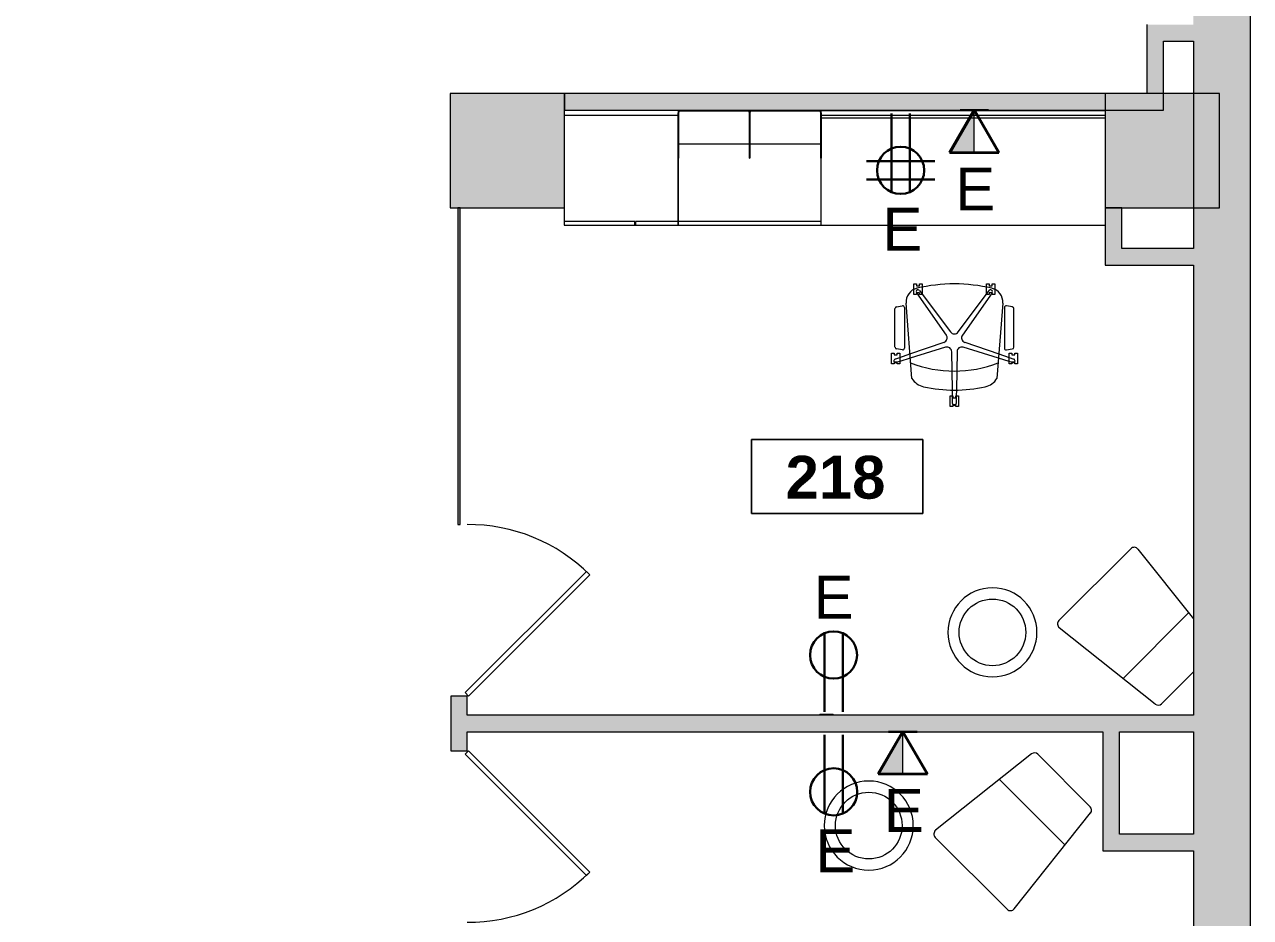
# Model space of a CAD drawing. Header units: inches. Extents: x 1180 to 3050, y -149 to 1363.
# Drawn here: x 2793 to 3050.5, y 442.8 to 630.2 of the extents above; entities that cross this region are included whole.
import ezdxf

# ---------------------------------------------------------------- set-up
doc = ezdxf.new("R2010")
doc.units = ezdxf.units.IN
doc.header["$MEASUREMENT"] = 0
doc.linetypes.add('Dash', pattern=[0.25, 0.125, -0.125])
for name, color, linetype, lineweight in [('A-ANNO-NOTE', 131, 'Continuous', 30), ('A-AREA-IDEN', 2, 'Continuous', 9), ('A-COLS', 52, 'Continuous', 13), ('A-DOOR', 31, 'Continuous', 13), ('A-WALL-PATT', 111, 'Continuous', 13), ('E-ELEC-FIXT', 91, 'Continuous', 13), ('I-FURN', 30, 'Continuous', 9), ('I-FURN-PNLS', 30, 'Dash', 9), ('I-WALL', 2, 'Continuous', 13)]:
    doc.layers.add(name, color=color, linetype=linetype, lineweight=lineweight)
doc.styles.add('Swis721 Lt BT', font='swissl.ttf', dxfattribs={"height": 9})
doc.styles.add('Swis721 Lt BT_B_1', font='', dxfattribs={"height": 9})
doc.styles.get('Swis721 Lt BT_B_1').set_extended_font_data('Swis721 Lt BT', bold=True)

# ---------------------------------------------------------------- blocks, each defined once
blk = doc.blocks.new('Column Set - Column Set-6509051-FIRST FLOOR POWER _ SIGNAL')
at = {"layer": 'A-COLS', "lineweight": 9}
h = blk.add_hatch(color=7, dxfattribs=at)
h.paths.add_polyline_path([(3038.48, -123.25), (3038.48, -107.25), (3019.98, -107.25), (3019.98, -123.25)], flags=0)
h.paths.add_polyline_path([(2642.36, -123.25), (2651.67, -123.25), (2651.67, -107.25), (2642.36, -107.25)], flags=0)
h.paths.add_polyline_path([(2666.36, -123.25), (2666.36, -107.25), (2655.17, -107.25), (2655.17, -123.25)], flags=0)
h.paths.add_polyline_path([(2411.67, -123.25), (2411.67, -107.25), (2402.36, -107.25), (2402.36, -123.25)], flags=0)
h.paths.add_polyline_path([(2426.36, -123.25), (2426.36, -107.25), (2415.17, -107.25), (2415.17, -123.25)], flags=0)
h.paths.add_polyline_path([(2175.17, -123.25), (2186.36, -123.25), (2186.36, -107.25), (2175.17, -107.25), (2175.17, -115.8)], flags=0)
h.paths.add_polyline_path([(2162.36, -123.25), (2171.67, -123.25), (2171.67, -107.25), (2162.36, -107.25)], flags=0)
h.paths.add_polyline_path([(1922.3, -123.25), (1931.67, -123.25), (1931.67, -107.25), (1922.3, -107.25)], flags=0)
h.paths.add_polyline_path([(1935.17, -123.25), (1946.3, -123.25), (1946.3, -107.25), (1935.17, -107.25), (1935.17, -115.84)], flags=0)
h.paths.add_polyline_path([(1586.3, -123.25), (1586.3, -107.25), (1562.3, -107.25), (1562.3, -123.25), (1566.26, -123.25)], flags=0)
h.paths.add_polyline_path([(1571.47, 54.24), (1582.78, 65.55), (1565.81, 82.52), (1554.5, 71.21), (1567.73, 57.98)], flags=0)
h.paths.add_polyline_path([(3038.48, 111.75), (3038.48, 135.75), (3019.98, 135.75), (3019.98, 111.75), (3020.29, 111.75)], flags=0)
h.paths.add_polyline_path([(2642.36, 111.75), (2666.36, 111.75), (2666.36, 117.5), (2666.31, 117.5), (2666.31, 123.5), (2666.36, 123.5), (2666.36, 135.75), (2642.36, 135.75)], flags=0)
h.paths.add_polyline_path([(2882.36, 111.75), (2906.36, 111.75), (2906.36, 116.09), (2906.29, 116.09), (2906.29, 135.75), (2882.36, 135.75), (2882.36, 117.5)], flags=0)
h.paths.add_polyline_path([(2402.36, 111.75), (2426.36, 111.75), (2426.36, 135.75), (2402.36, 135.75), (2402.36, 123.07)], flags=0)
h.paths.add_polyline_path([(2162.36, 111.75), (2186.36, 111.75), (2186.36, 135.75), (2162.36, 135.75)], flags=0)
h.paths.add_polyline_path([(1922.3, 111.75), (1946.3, 111.75), (1946.3, 135.75), (1922.3, 135.75)], flags=0)
h.paths.add_polyline_path([(1681.4, 111.75), (1705.4, 111.75), (1705.4, 135.75), (1681.4, 135.75)], flags=0)
h.paths.add_polyline_path([(1401.76, 223.95), (1413.08, 235.26), (1396.11, 252.23), (1384.79, 240.92), (1398.32, 227.38)], flags=0)
h.paths.add_polyline_path([(1206.4, 231.75), (1222.4, 231.75), (1222.4, 255.75), (1206.4, 255.75)], flags=0)
h.paths.add_polyline_path([(3038.48, 351.75), (3038.48, 375.75), (3019.98, 375.75), (3019.98, 351.75), (3020.29, 351.75)], flags=0)
h.paths.add_polyline_path([(2886.54, 351.75), (2906.29, 351.75), (2906.29, 360.9), (2906.36, 360.9), (2906.36, 366.59), (2906.29, 366.59), (2906.29, 375.75), (2882.36, 375.75), (2882.36, 351.75)], flags=0)
h.paths.add_polyline_path([(2666.31, 351.75), (2666.36, 351.75), (2666.36, 364), (2666.31, 364), (2666.31, 370), (2666.36, 370), (2666.36, 375.75), (2642.36, 375.75), (2642.36, 351.75)], flags=0)
h.paths.add_polyline_path([(2402.36, 351.75), (2426.36, 351.75), (2426.36, 375.75), (2402.36, 375.75)], flags=0)
h.paths.add_polyline_path([(2178.1, 351.75), (2186.36, 351.75), (2186.36, 373.75), (2162.36, 373.75), (2162.36, 351.75), (2169.13, 351.75)], flags=0)
h.paths.add_polyline_path([(1946.3, 351.75), (1946.3, 373.75), (1922.3, 373.75), (1922.3, 351.75)], flags=0)
h.paths.add_polyline_path([(1465.4, 351.75), (1465.4, 375.75), (1441.4, 375.75), (1441.4, 351.75)], flags=0)
h.paths.add_polyline_path([(2014.17, 433.88), (2016.66, 439.88), (2008.17, 439.88)], flags=0)
h.paths.add_polyline_path([(2016.66, 439.88), (2020.17, 439.88), (2031.14, 450.85), (2024.07, 457.92), (2011.34, 445.19), (2015.59, 440.95)], flags=0)
h.paths.add_polyline_path([(2067.91, 487.62), (2084.88, 504.59), (2077.81, 511.66), (2060.84, 494.69), (2063.67, 491.86)], flags=0)
h.paths.add_polyline_path([(2163.48, 511.88), (2186.36, 511.88), (2186.36, 535.75), (2162.36, 535.75), (2162.36, 512.6)], flags=0)
h.paths.add_polyline_path([(1930.03, 518.02), (1947, 534.99), (1939.93, 542.07), (1922.95, 525.09), (1927.2, 520.85)], flags=0)
h.paths.add_polyline_path([(2118.15, 553.34), (2129.47, 564.66), (2120.98, 573.14), (2109.67, 561.83), (2113.69, 557.8)], flags=0)
h.paths.add_polyline_path([(1983.77, 571.76), (2000.74, 588.73), (1993.67, 595.81), (1976.69, 578.83), (1978.11, 577.42)], flags=0)
h.paths.add_polyline_path([(1856.49, 591.56), (1873.46, 608.53), (1866.39, 615.6), (1849.42, 598.63), (1856.08, 591.97)], flags=0)
h.paths.add_polyline_path([(2886.54, 591.75), (2906.29, 591.75), (2906.29, 611.15), (2906.36, 611.15), (2906.36, 615.75), (2882.36, 615.75), (2882.36, 591.75)], flags=0)
h.paths.add_polyline_path([(3038.48, 591.75), (3038.48, 615.75), (3019.98, 615.75), (3019.98, 591.75), (3036.81, 591.75)], flags=0)
h.paths.add_polyline_path([(2666.36, 591.75), (2666.36, 615.75), (2642.36, 615.75), (2642.36, 591.75), (2661.13, 591.75)], flags=0)
h.paths.add_polyline_path([(2426.36, 591.75), (2426.36, 615.75), (2402.36, 615.75), (2402.36, 591.75), (2408.36, 591.75)], flags=0)
h.paths.add_polyline_path([(1684.58, 591.75), (1705.35, 591.75), (1705.35, 615.75), (1704.32, 615.75), (1704.32, 615.57), (1696.32, 615.57), (1696.32, 615.75), (1681.4, 615.75), (1681.4, 591.75)], flags=0)
h.paths.add_polyline_path([(1465.4, 591.75), (1465.4, 615.75), (1441.4, 615.75), (1441.4, 591.75), (1456.03, 591.75)], flags=0)
h.paths.add_polyline_path([(1206.4, 591.75), (1222.4, 591.75), (1222.4, 615.75), (1206.4, 615.75), (1206.4, 605)], flags=0)
h.paths.add_polyline_path([(1910.23, 645.3), (1927.2, 662.27), (1920.13, 669.34), (1903.16, 652.37)], flags=0)
h.paths.add_polyline_path([(1783.65, 664.39), (1800.63, 681.37), (1793.55, 688.44), (1776.58, 671.47)], flags=0)
h.paths.add_polyline_path([(2056.6, 665.81), (2065.08, 674.29), (2048.11, 691.26), (2039.63, 682.78), (2049.29, 673.12)], flags=0)
h.paths.add_polyline_path([(1837.39, 718.13), (1854.37, 735.11), (1847.29, 742.18), (1830.32, 725.21), (1834.57, 720.96)], flags=0)
h.paths.add_polyline_path([(1990.13, 732.28), (1998.62, 740.76), (1981.64, 757.73), (1973.16, 749.25), (1989.31, 733.09)], flags=0)
h.paths.add_polyline_path([(2163.86, 743.75), (2180.44, 743.75), (2183.07, 761.75), (2160.36, 761.75), (2160.36, 744.08)], flags=0)
h.paths.add_polyline_path([(2184.36, 743.75), (2184.36, 761.75), (2183.36, 761.75), (2183.36, 743.75)], flags=0)
h.paths.add_polyline_path([(1705.4, 831.75), (1705.4, 855.75), (1681.4, 855.75), (1681.4, 831.75)], flags=0)
h.paths.add_polyline_path([(1206.4, 831.75), (1222.4, 831.75), (1222.4, 855.75), (1206.4, 855.75)], flags=0)
h.paths.add_polyline_path([(1465.4, 831.75), (1465.4, 855.75), (1441.4, 855.75), (1441.4, 831.75)], flags=0)
h.paths.add_polyline_path([(3019.98, 853.75), (3038.48, 853.75), (3038.48, 871.75), (3043.98, 874.5), (3043.98, 877.75), (3019.98, 877.75), (3019.98, 862.5)], flags=0)
h.paths.add_polyline_path([(2882.36, 853.75), (2906.36, 853.75), (2906.36, 877.75), (2882.36, 877.75), (2882.36, 865.49)], flags=0)
h.paths.add_polyline_path([(2650.11, 853.75), (2666.36, 853.75), (2666.36, 877.75), (2642.36, 877.75), (2642.36, 853.75)], flags=0)
h.paths.add_polyline_path([(2402.36, 853.75), (2426.36, 853.75), (2426.36, 877.75), (2402.36, 877.75)], flags=0)
h.paths.add_polyline_path([(2184.36, 859.75), (2184.36, 877.75), (2160.36, 877.75), (2160.36, 859.75), (2178.1, 859.75)], flags=0)
h.paths.add_polyline_path([(1946.9, 871.75), (1946.9, 895.75), (1928.9, 895.75), (1928.9, 871.75)], flags=0)
h.paths.add_polyline_path([(1922.9, 1071.75), (1946.9, 1071.75), (1946.9, 1095.75), (1922.9, 1095.75)], flags=0)
h.paths.add_polyline_path([(1705.4, 1071.75), (1705.4, 1095.75), (1681.4, 1095.75), (1681.4, 1071.75)], flags=0)
h.paths.add_polyline_path([(1441.4, 1071.75), (1465.4, 1071.75), (1465.4, 1095.75), (1441.4, 1095.75), (1441.4, 1073.89)], flags=0)
h.paths.add_polyline_path([(1212.03, 1071.75), (1222.4, 1071.75), (1222.4, 1095.75), (1206.4, 1095.75), (1206.4, 1071.75), (1208.68, 1071.75)], flags=0)
h.paths.add_polyline_path([(1922.9, 1191.75), (1946.9, 1191.75), (1946.9, 1215.75), (1922.9, 1215.75)], flags=0)
h.paths.add_polyline_path([(1946.9, 1338.25), (1946.9, 1356.25), (1940.4, 1356.25), (1938.9, 1354.75), (1922.9, 1354.75), (1922.9, 1338.25)], flags=0)
h.paths.add_polyline_path([(1799.9, 1338.25), (1823.9, 1338.25), (1823.87, 1354.75), (1799.9, 1354.75)], flags=0)
h.paths.add_polyline_path([(1705.4, 1338.25), (1705.4, 1354.75), (1681.4, 1354.75), (1681.4, 1338.25), (1695.06, 1338.25)], flags=0)
h.paths.add_polyline_path([(1566.26, 1338.25), (1586.9, 1338.25), (1586.9, 1354.75), (1562.9, 1354.75), (1562.9, 1338.25)], flags=0)
h.paths.add_polyline_path([(1185.4, 1338.25), (1222.4, 1338.25), (1222.4, 1354.75), (1185.4, 1354.75)], flags=0)
h.paths.add_polyline_path([(1445.44, 1338.25), (1465.4, 1338.25), (1465.4, 1354.75), (1441.4, 1354.75), (1441.4, 1338.25)], flags=0)
h.paths.add_polyline_path([(1340.84, 1338.25), (1343.9, 1338.25), (1343.9, 1354.75), (1319.9, 1354.75), (1319.9, 1338.25)], flags=0)
at = {"layer": 'A-COLS', "color": 8, "lineweight": 20}
for p, q in [((2882.36, 615.75), (2882.36, 591.75)), ((2906.36, 615.75), (2882.36, 615.75)), ((2906.36, 611.15), (2906.36, 615.75)), ((3043.98, 615.75), (3019.98, 615.75)), ((3019.98, 615.75), (3019.98, 591.75)), ((3043.98, 591.75), (3043.98, 615.75)), ((2906.36, 591.75), (2906.36, 611.15)), ((2882.36, 591.75), (2906.29, 591.75)), ((2906.29, 591.75), (2906.36, 591.75)), ((3019.98, 591.75), (3043.98, 591.75))]:
    blk.add_line(p, q, dxfattribs=at)
blk = doc.blocks.new('Door - Glass Single - Patch - Short Handle-6523773-FIRST FLOOR POWER _ SIGNAL')
at = {"layer": 'A-DOOR', "color": 8, "lineweight": 20}
for p, q in [((-7.46, 27.46), (-8.16, 26.75)), ((-8.16, 26.75), (17.29, 1.29)), ((18, 2), (-7.46, 27.46)), ((17.29, 1.29), (18, 2))]:
    blk.add_line(p, q, dxfattribs=at)
at = {"layer": 'A-DOOR', "lineweight": 9}
blk.add_arc((18, 2), 36, 135, 180.5, dxfattribs=at)
blk = doc.blocks.new('Door - Glass Single - Patch - Short Handle-6515139-FIRST FLOOR POWER _ SIGNAL')
at = {"layer": 'A-DOOR', "color": 8, "lineweight": 20}
for p, q in [((-8.16, -26.75), (17.29, -1.29)), ((18, -2), (-7.46, -27.46)), ((17.29, -1.29), (18, -2)), ((-7.46, -27.46), (-8.16, -26.75))]:
    blk.add_line(p, q, dxfattribs=at)
at = {"layer": 'A-DOOR', "lineweight": 9}
blk.add_arc((18, -2), 36, 179.5, 225, dxfattribs=at)
blk = doc.blocks.new('Haworth_Bong_Table - Bong-6795665-FIRST FLOOR POWER _ SIGNAL')
at = {"layer": 'I-FURN'}
blk.add_circle((0, 0), 7, dxfattribs=at)
for start, end in [(360, 180), (180, 360)]:
    blk.add_arc((0, 0), 9.35, start, end, dxfattribs=at)
blk = doc.blocks.new('Haworth_Chair_Low-Pad - Low Pad-V63-FIRST FLOOR POWER _ SIGNAL')
at = {"layer": 'I-FURN'}
for p, q in [((-8.77, 12.93), (-11.68, -12.64)), ((7.78, 13.81), (-7.78, 13.81)), ((11.68, -12.64), (8.77, 12.93)), ((-9.75, 4.36), (9.75, 4.36)), ((-10.68, -13.75), (10.68, -13.75))]:
    blk.add_line(p, q, dxfattribs=at)
for centre, start, end in [((-7.78, 12.81), 90, 173.5115), ((7.78, 12.81), 6.4885, 90), ((-10.68, -12.75), 173.5115, 270), ((10.68, -12.75), 270, 6.4885)]:
    blk.add_arc(centre, 1, start, end, dxfattribs=at)
blk = doc.blocks.new('F - EXECUTIVE DESK 4 - F - EXECUTIVE DESK 4-V64-FIRST FLOOR POWER _ SIGNAL')
at = {"layer": 'I-FURN'}
for p, q in [((-58, 86.56), (-58, 86)), ((-58, 86), (-58, 86.56)), ((-58, 86), (-58, 77.06)), ((-58, 77.06), (-58, 86)), ((-57.94, 77.06), (-57.94, 86.56)), ((-57.94, 86.56), (-57.94, 77.06)), ((-43.5, 87.06), (-57.5, 87.06)), ((-57.5, 87.06), (-43.5, 87.06)), ((-57.5, 87), (-43.5, 87)), ((-43.5, 87), (-57.5, 87)), ((-43.06, 86.56), (-43.06, 77.06)), ((-43.06, 77.06), (-43.06, 86.56)), ((-43, 86.56), (-43, 77.06)), ((-43, 77.06), (-43, 86.56)), ((-43, 77.06), (-43, 86.56)), ((-43, 86.56), (-43, 77.06)), ((-42.94, 77.06), (-42.94, 86.56)), ((-42.94, 86.56), (-42.94, 77.06)), ((-28.5, 87.06), (-42.5, 87.06)), ((-42.5, 87.06), (-28.5, 87.06)), ((-42.5, 87), (-28.5, 87)), ((-28.5, 87), (-42.5, 87)), ((-28.06, 86.56), (-28.06, 77.06)), ((-28.06, 77.06), (-28.06, 86.56)), ((-28, 77.06), (-28, 86.56)), ((-28, 86.56), (-28, 77.06)), ((-58, 77.06), (-57.94, 77.06)), ((-57.94, 77.06), (-58, 77.06)), ((-43.06, 77.06), (-43, 77.06)), ((-43, 77.06), (-43.06, 77.06)), ((-43, 77.06), (-42.94, 77.06)), ((-42.94, 77.06), (-43, 77.06)), ((-28.06, 77.06), (-28, 77.06)), ((-28, 77.06), (-28.06, 77.06)), ((-8.52, 50.63), (-7.95, 50.63)), ((-8.52, 49.48), (-8.52, 50.63)), ((-8.52, 48.38), (-8.52, 49.48)), ((-7.95, 50.63), (-7.95, 50.25)), ((-7.95, 50.25), (-7.33, 50.25)), ((-7.33, 50.63), (-6.77, 50.63)), ((-7.33, 50.25), (-7.33, 50.63)), ((-7.33, 49.23), (-6.77, 48.48)), ((-6.77, 50.63), (-6.77, 49.91)), ((-6.77, 49.91), (-6.77, 48.38)), ((6.77, 50.63), (7.33, 50.63)), ((6.77, 49.91), (6.77, 50.63)), ((6.77, 48.38), (6.77, 49.91)), ((6.77, 48.48), (7.33, 49.23)), ((7.33, 50.63), (7.33, 50.25)), ((7.33, 50.25), (7.95, 50.25)), ((7.95, 50.63), (8.52, 50.63)), ((7.95, 50.25), (7.95, 50.63)), ((8.52, 50.63), (8.52, 49.48)), ((8.52, 49.48), (8.52, 48.38)), ((-8.94, 30.77), (-10.16, 46.57)), ((-7.95, 48.38), (-8.52, 48.38)), ((-7.95, 48.75), (-7.95, 48.38)), ((-7.33, 48.75), (-7.95, 48.75)), ((-1.69, 39.89), (-7.92, 48.75)), ((-7.33, 48.38), (-7.33, 48.75)), ((-6.77, 48.38), (-7.33, 48.38)), ((-6.77, 48.48), (-0.8, 40.54)), ((0.8, 40.54), (6.77, 48.48)), ((7.92, 48.75), (1.69, 39.89)), ((7.33, 48.38), (6.77, 48.38)), ((7.33, 48.75), (7.33, 48.38)), ((7.95, 48.75), (7.33, 48.75)), ((7.95, 48.38), (7.95, 48.75)), ((8.52, 48.38), (7.95, 48.38)), ((10.16, 46.57), (8.94, 30.77)), ((-12.48, 37.34), (-12.48, 45.45)), ((-12.17, 45.82), (-10.94, 46.04)), ((-10.5, 45.67), (-10.5, 37.17)), ((10.5, 45.67), (10.5, 37.17)), ((12.17, 45.82), (10.94, 46.04)), ((12.48, 37.34), (12.48, 45.45)), ((-13.24, 36.1), (-12.68, 36.1)), ((-13.24, 33.85), (-13.24, 36.1)), ((-12.68, 36.1), (-12.68, 35.72)), ((-10.93, 36.8), (-12.16, 36.97)), ((-12.05, 36.1), (-11.49, 36.1)), ((-12.05, 35.72), (-12.05, 36.1)), ((-11.49, 36.1), (-11.49, 33.84)), ((-9.34, 35.92), (-2.18, 38.37)), ((-1.84, 37.32), (-9.27, 35.04)), ((-0.42, 28.36), (-0.55, 36.38)), ((0.55, 36.38), (0.42, 28.36)), ((9.27, 35.04), (1.84, 37.32)), ((2.18, 38.37), (9.34, 35.92)), ((10.93, 36.8), (12.16, 36.97)), ((11.49, 36.1), (12.05, 36.1)), ((11.49, 33.85), (11.49, 36.1)), ((12.05, 36.1), (12.05, 35.72)), ((12.68, 36.1), (13.24, 36.1)), ((12.68, 35.72), (12.68, 36.1)), ((13.24, 36.1), (13.24, 33.84)), ((-12.68, 33.85), (-13.24, 33.85)), ((-12.68, 35.72), (-12.05, 35.72)), ((-12.68, 34.22), (-12.68, 33.85)), ((-12.05, 34.22), (-12.68, 34.22)), ((-12.48, 34.84), (-11.49, 35.18)), ((-12.05, 34.18), (-12.25, 34.12)), ((-12.05, 33.84), (-12.05, 34.22)), ((-11.49, 33.84), (-12.05, 33.84)), ((-11.49, 34.36), (-12.01, 34.2)), ((-11.49, 35.18), (-9.34, 35.92)), ((-9.27, 35.04), (-11.49, 34.36)), ((11.49, 34.36), (9.27, 35.04)), ((9.34, 35.92), (11.49, 35.18)), ((11.49, 35.18), (12.48, 34.84)), ((12.01, 34.2), (11.49, 34.36)), ((12.05, 33.85), (11.49, 33.85)), ((12.05, 35.72), (12.68, 35.72)), ((12.05, 34.22), (12.05, 33.85)), ((12.68, 34.22), (12.05, 34.22)), ((12.25, 34.12), (12.05, 34.18)), ((12.68, 33.84), (12.68, 34.22)), ((13.24, 33.84), (12.68, 33.84)), ((-0.4, 27.11), (-0.42, 28.36)), ((0.42, 28.36), (0.4, 27.11)), ((-0.87, 27.11), (-0.31, 27.11)), ((-0.87, 24.87), (-0.87, 27.11)), ((-0.38, 25.5), (-0.4, 27.11)), ((-0.31, 27.11), (-0.31, 26.74)), ((-0.31, 26.74), (0.31, 26.74)), ((0.31, 27.11), (0.88, 27.11)), ((0.31, 26.74), (0.31, 27.11)), ((0.4, 27.11), (0.38, 25.5)), ((0.88, 27.11), (0.88, 24.86)), ((-0.31, 24.87), (-0.87, 24.87)), ((-0.31, 25.24), (-0.31, 24.87)), ((0.31, 25.24), (-0.31, 25.24)), ((0.31, 24.86), (0.31, 25.24)), ((0.88, 24.86), (0.31, 24.86))]:
    blk.add_line(p, q, dxfattribs=at)
for centre, radius, start, end in [((-57.5, 86.56), 0.5, 90, 180), ((-57.5, 86.56), 0.5, 151.7279, 180), ((-57.5, 86.56), 0.438, 90, 180), ((-57.5, 86.56), 0.438, 90, 180), ((-57.5, 86.56), 0.5, 120, 150), ((-57.5, 86.56), 0.5, 91.7852, 118.6525), ((-43.5, 86.56), 0.5, 360, 90), ((-43.5, 86.56), 0.5, 61.5993, 90), ((-43.5, 86.56), 0.438, 360, 90), ((-43.5, 86.56), 0.438, 0, 90), ((-43.5, 86.56), 0.5, 30, 60), ((-43.5, 86.56), 0.5, 0, 28.2721), ((-42.5, 86.56), 0.5, 90, 180), ((-42.5, 86.56), 0.5, 151.7279, 180), ((-42.5, 86.56), 0.438, 90, 180), ((-42.5, 86.56), 0.438, 90, 180), ((-42.5, 86.56), 0.5, 120, 150), ((-42.5, 86.56), 0.5, 91.7852, 118.6525), ((-28.5, 86.56), 0.5, 360, 90), ((-28.5, 86.56), 0.5, 61.5993, 90), ((-28.5, 86.56), 0.438, 360, 90), ((-28.5, 86.56), 0.438, 0, 90), ((-28.5, 86.56), 0.5, 30, 60), ((-28.5, 86.56), 0.5, 0, 28.2721), ((-7.17, 46.8), 3, 103.1926, 184.4149), ((-7.64, 49.02), 0.377, 146.6285, 213.6746), ((-7.64, 49.02), 0.377, 82.7528, 141), ((0, 16.2), 34.43, 76.8074, 103.1926), ((-7.64, 49.02), 0.377, 36, 81), ((7.64, 49.02), 0.377, 84, 144), ((7.64, 49.02), 0.377, 39, 82.7592), ((7.17, 46.8), 3, 355.5851, 76.8074), ((7.64, 49.02), 0.377, 326.3254, 33.3715), ((-12.1, 45.45), 0.375, 100, 180), ((-10.87, 45.67), 0.375, 0, 100), ((10.87, 45.67), 0.375, 80, 180), ((12.1, 45.45), 0.375, 0, 80), ((-2.51, 39.31), 1, 317.9659, 342), ((-2.51, 39.31), 1, 21.8184, 35.0912), ((-2.51, 39.31), 1, 342, 21.8184), ((0, 41.14), 1, 216.9088, 270), ((0, 41.14), 1, 270, 323.0912), ((2.51, 39.31), 1, 144.9088, 198), ((2.51, 39.31), 1, 198, 222.0341), ((-12.1, 37.34), 0.375, 180, 262), ((-10.87, 37.17), 0.375, 262, 0), ((-2.51, 39.31), 1, 288.9088, 315.4544), ((-1.55, 36.37), 1, 54, 107.0912), ((-1.55, 36.37), 1, 0.9088, 54), ((1.55, 36.37), 1, 126, 179.0912), ((1.55, 36.37), 1, 72.9088, 126), ((2.51, 39.31), 1, 224.5456, 251.0912), ((10.87, 37.17), 0.375, 180, 278), ((12.1, 37.34), 0.375, 278, 0), ((-12.36, 34.48), 0.377, 168, 183), ((-12.36, 34.48), 0.377, 183, 213), ((-12.36, 34.48), 0.377, 153, 168), ((-12.36, 34.48), 0.377, 108, 146.6414), ((-12.36, 34.48), 0.377, 213.9151, 224.5315), ((-12.36, 34.48), 0.377, 228, 288), ((0, 57.72), 25.39, 248.7648, 291.2352), ((12.36, 34.48), 0.377, 252, 312), ((12.36, 34.48), 0.377, 42, 72), ((12.36, 34.48), 0.377, 33.3586, 42), ((12.36, 34.48), 0.377, 327, 357), ((12.36, 34.48), 0.377, 357, 27), ((-5.62, 32.91), 3.95, 212.6919, 257.3081), ((0, 57.86), 29.53, 257.3081, 282.6919), ((5.62, 32.91), 3.95, 282.6919, 327.3081), ((0, 25.5), 0.377, 180, 210), ((0, 25.5), 0.377, 213.5582, 224.2857), ((0, 25.5), 0.377, 225, 315), ((0, 25.5), 0.377, 330, 0)]:
    blk.add_arc(centre, radius, start, end, dxfattribs=at)
at = {"layer": 'I-FURN-PNLS', "linetype": 'Continuous'}
for p, q in [((-58, 86), (-82, 86)), ((-82, 86), (-82, 63)), ((-43, 87.06), (-58, 87.06)), ((-58, 87.06), (-58, 86)), ((-57.74, 87), (-58, 87)), ((-58, 87), (-58, 86.56)), ((-58, 86.56), (-58, 86)), ((-58, 86), (-58, 77.06)), ((-58, 63), (-58, 86)), ((-58, 86), (-58, 77.06)), ((-57.94, 77.06), (-57.94, 87)), ((-57.94, 87), (-43.06, 87)), ((-57.67, 87), (-57.74, 87)), ((-57.62, 87), (-57.67, 87)), ((-57.5, 87), (-57.59, 87)), ((-43.5, 87), (-57.5, 87)), ((-43.41, 87), (-43.5, 87)), ((-43.33, 87), (-43.38, 87)), ((-43.26, 87), (-43.33, 87)), ((-42.74, 87), (-43.26, 87)), ((-43.06, 87), (-43.06, 77.06)), ((-28, 87.06), (-43, 87.06)), ((-43, 87.06), (-43, 77.06)), ((-43, 77.06), (-43, 87.06)), ((-42.94, 77.06), (-42.94, 87)), ((-42.94, 87), (-28.06, 87)), ((-42.67, 87), (-42.74, 87)), ((-42.62, 87), (-42.67, 87)), ((-42.5, 87), (-42.59, 87)), ((-28.5, 87), (-42.5, 87)), ((-28.41, 87), (-28.5, 87)), ((-28.33, 87), (-28.38, 87)), ((-28.26, 87), (-28.33, 87)), ((-28, 87), (-28.26, 87)), ((-28.06, 87), (-28.06, 77.06)), ((-28, 77.06), (-28, 87.06)), ((31.7, 87), (-28, 87)), ((31.7, 86), (-28, 86)), ((-28, 86), (-28, 85.53)), ((-28, 85.53), (31.7, 85.53)), ((-58, 80), (-58, 77.06)), ((-43.06, 80), (-57.94, 80)), ((-28.06, 80), (-42.94, 80)), ((-28, 77.06), (-28, 80)), ((-58, 77.06), (-57.94, 77.06)), ((-58, 77.06), (-58, 63.75)), ((-58, 77.06), (-58, 63)), ((-43.06, 77.06), (-43, 77.06)), ((-43, 77.06), (-42.94, 77.06)), ((-28.06, 77.06), (-28, 77.06)), ((-28, 63.75), (-28, 77.06)), ((-67.12, 63.75), (-82, 63.75)), ((-82, 63.75), (-82, 63)), ((-67.12, 63.75), (-82, 63.75)), ((-82, 63.75), (-82, 63)), ((-67.12, 63.75), (-82, 63.75)), ((-82, 63.75), (-82, 63)), ((-82, 63), (-58, 63)), ((-82, 63), (-67.12, 63)), ((-82, 63), (-67.12, 63)), ((-82, 63), (-67.12, 63)), ((-67.12, 63), (-67.12, 63.75)), ((-67.12, 63), (-67.12, 63.75)), ((-67.12, 63), (-67.12, 63.75)), ((-58, 63.75), (-67, 63.75)), ((-67, 63.75), (-67, 63)), ((-67, 63), (-58, 63)), ((-58, 63), (-58, 63.75)), ((-58, 63.75), (-58, 63)), ((-28, 63.75), (-58, 63.75)), ((-58, 63.75), (-58, 63)), ((-28, 63.75), (-58, 63.75)), ((-58, 63.75), (-58, 63)), ((-58, 63), (-28, 63)), ((-58, 63), (-28, 63)), ((-58, 63), (-28, 63)), ((-58, 63), (31.7, 63)), ((-28, 63), (-28, 63.75)), ((-28, 63), (-28, 63.75)), ((-28, 63), (-28, 63.75))]:
    blk.add_line(p, q, dxfattribs=at)
blk = doc.blocks.new('Haworth_Bong_Table - Bong-6797565-FIRST FLOOR POWER _ SIGNAL')
at = {"layer": 'I-FURN'}
blk.add_circle((0, 0), 7, dxfattribs=at)
for start, end in [(0, 180), (180, 0)]:
    blk.add_arc((0, 0), 9.35, start, end, dxfattribs=at)
blk = doc.blocks.new('Haworth_Chair_Low-Pad - Low Pad-6797566-FIRST FLOOR POWER _ SIGNAL')
at = {"layer": 'I-FURN'}
for p, q in [((-10.68, 13.75), (10.68, 13.75)), ((-8.77, -12.93), (-11.68, 12.64)), ((11.68, 12.64), (9.57, -5.94)), ((-9.75, -4.36), (9.75, -4.36)), ((1.69, -13.81), (-7.78, -13.81))]:
    blk.add_line(p, q, dxfattribs=at)
for centre, start, end in [((-10.68, 12.75), 90, 186.4885), ((10.68, 12.75), 353.5115, 90), ((-7.78, -12.81), 186.4885, 270)]:
    blk.add_arc(centre, 1, start, end, dxfattribs=at)
blk = doc.blocks.new('PS - Power Device _Wall Base_ - Duplex-7006933-FIRST FLOOR POWER _ SIGNAL')
at = {"layer": 'E-ELEC-FIXT', "lineweight": 9}
for p, q in [((2655.36, -32.63), (2655.17, -32.63)), ((2655.36, -32.63), (2655.36, -35.38)), ((2655.17, -35.38), (2655.36, -35.38))]:
    blk.add_line(p, q, dxfattribs=at)
blk = doc.blocks.new('Room Tag - Number Only-4120135-FIRST FLOOR POWER _ SIGNAL')
at = {"layer": 'A-AREA-IDEN'}
for p, q in [((-0.1881, -0.1636), (-0.1881, -0.0018)), ((-0.1881, -0.0018), (0.1869, -0.0018)), ((0.1869, -0.0018), (-0.1881, -0.0018)), ((-0.1881, -0.0018), (-0.1881, -0.1636)), ((0.1869, -0.0018), (0.1869, -0.1636)), ((0.1869, -0.1636), (0.1869, -0.0018)), ((0.1869, -0.1636), (-0.1881, -0.1636)), ((-0.1881, -0.1636), (0.1869, -0.1636))]:
    blk.add_line(p, q, dxfattribs=at)

msp = doc.modelspace()

# ---------------------------------------------------------------- hatches: boundary and pattern name
at = {"layer": 'A-ANNO-NOTE', "lineweight": 9}
for points in [[(2992.44, 603.38), (2992.44, 612.31), (2987.29, 603.38)], [(2977.44, 472.88), (2977.44, 481.81), (2972.29, 472.88)]]:
    msp.add_hatch(color=256, dxfattribs=at).paths.add_polyline_path(points, flags=0)
at = {"layer": 'A-WALL-PATT', "lineweight": 9}
for points in [[(3050.48, -149.25), (3050.48, 877.75), (3043.98, 877.75), (3043.98, 874.5), (3038.48, 871.75), (3038.48, -149.25)], [(3028.73, 615.75), (3032.23, 615.75), (3032.23, 630.25), (3028.73, 630.25), (3028.73, 626.75)], [(3038.48, 626.75), (3038.48, 630.25), (3032.23, 630.25), (3032.23, 626.75), (3038.31, 626.75)], [(3019.98, 612.25), (3019.98, 615.75), (2906.36, 615.75), (2906.36, 612.25), (3015.35, 612.25)], [(2883.98, 525.25), (2884.48, 525.25), (2884.48, 591.75), (2883.98, 591.75), (2883.98, 573.75)], [(3019.98, 579.75), (3023.48, 579.75), (3023.48, 591.75), (3019.98, 591.75), (3019.98, 583.25)], [(3038.48, 579.75), (3038.48, 583.25), (3023.48, 583.25), (3023.48, 579.75)], [(2882.48, 477.75), (2885.98, 477.75), (2885.98, 489.25), (2882.48, 489.25), (2882.48, 481.75)], [(3038.48, 481.75), (3038.48, 485.25), (2885.98, 485.25), (2885.98, 481.75), (3038.38, 481.75)], [(3022.98, 456.75), (3022.98, 481.75), (3019.48, 481.75), (3019.48, 456.75)], [(3038.48, 456.75), (3038.48, 460.25), (3022.98, 460.25), (3022.98, 456.75)]]:
    msp.add_hatch(color=7, dxfattribs=at).paths.add_polyline_path(points, flags=0)

# ---------------------------------------------------------------- linework, layer by layer
at = {"layer": 'A-ANNO-NOTE'}
for p, q in [((2975.07, 611.59), (2975.07, 595.07)), ((2978.91, 611.59), (2978.91, 595.07)), ((2992.44, 612.31), (2987.29, 603.38)), ((2992.48, 612.25), (2987.33, 603.31)), ((2989.48, 612.25), (2995.48, 612.25)), ((2992.44, 612.31), (2997.6, 603.38)), ((2992.48, 612.25), (2997.64, 603.31)), ((2997.6, 603.38), (2987.29, 603.38)), ((2997.64, 603.31), (2987.33, 603.31)), ((2984.16, 601.55), (2969.82, 601.55)), ((2984.16, 597.71), (2969.82, 597.71)), ((2961, 485.9), (2961, 502.43)), ((2961, 485.9), (2961, 502.43)), ((2964.83, 485.9), (2964.83, 502.43)), ((2977.44, 481.81), (2972.29, 472.88)), ((2977.48, 481.75), (2972.33, 472.81)), ((2974.48, 481.75), (2980.48, 481.75)), ((2977.44, 481.81), (2982.6, 472.88)), ((2977.48, 481.75), (2982.64, 472.81)), ((2961.01, 481.09), (2961.01, 464.57)), ((2964.85, 481.09), (2964.85, 464.57)), ((2964.85, 481.09), (2964.85, 464.57)), ((2982.6, 472.88), (2972.29, 472.88)), ((2982.64, 472.81), (2972.33, 472.81))]:
    msp.add_line(p, q, dxfattribs=at)
at = {"layer": 'A-ANNO-NOTE', "lineweight": 9}
for p, q in [((2992.44, 612.31), (2987.29, 603.38)), ((2992.44, 603.38), (2992.44, 612.31)), ((2987.29, 603.38), (2992.44, 603.38)), ((2977.44, 481.81), (2972.29, 472.88)), ((2977.44, 472.88), (2977.44, 481.81)), ((2972.29, 472.88), (2977.44, 472.88))]:
    msp.add_line(p, q, dxfattribs=at)
at = {"layer": 'A-ANNO-NOTE'}
for centre in [(2976.99, 599.63), (2962.91, 497.86), (2962.93, 469.13)]:
    msp.add_circle(centre, 4.95, dxfattribs=at)
at = {"layer": 'I-WALL', "color": 8, "lineweight": 20}
for p, q in [((3050.48, -149.25), (3050.48, 877.75)), ((3028.73, 630.25), (3028.73, 615.75)), ((3032.23, 612.25), (3032.23, 626.75)), ((3032.23, 626.75), (3038.48, 626.75)), ((3038.48, 626.75), (3038.48, 583.25)), ((3028.73, 615.75), (2906.36, 615.75)), ((2906.36, 615.75), (2906.36, 612.25)), ((2906.36, 612.25), (3032.23, 612.25)), ((2884.48, 591.75), (2883.98, 591.75)), ((2883.98, 591.75), (2883.98, 525.25)), ((2884.48, 525.25), (2884.48, 591.75)), ((3019.98, 591.75), (3019.98, 579.75)), ((3023.48, 591.75), (3019.98, 591.75)), ((3023.48, 583.25), (3023.48, 591.75)), ((3038.48, 583.25), (3023.48, 583.25)), ((3019.98, 579.75), (3038.48, 579.75)), ((3038.48, 579.75), (3038.48, 485.25)), ((2883.98, 525.25), (2884.48, 525.25)), ((2882.48, 489.25), (2882.48, 477.75)), ((2885.98, 489.25), (2882.48, 489.25)), ((2885.98, 485.25), (2885.98, 489.25)), ((3038.48, 485.25), (2885.98, 485.25)), ((2885.98, 481.75), (3019.48, 481.75)), ((2885.98, 477.75), (2885.98, 481.75)), ((3019.48, 481.75), (3019.48, 456.75)), ((3022.98, 481.75), (3038.48, 481.75)), ((3022.98, 460.25), (3022.98, 481.75)), ((3038.48, 481.75), (3038.48, 460.25)), ((2882.48, 477.75), (2885.98, 477.75)), ((3038.48, 460.25), (3022.98, 460.25)), ((3019.48, 456.75), (3038.48, 456.75)), ((3038.48, 456.75), (3038.48, 245.25))]:
    msp.add_line(p, q, dxfattribs=at)

# ---------------------------------------------------------------- block references
at = {"layer": 'A-AREA-IDEN', "xscale": 95.99999999999994, "yscale": 95.99999999999994, "zscale": 95.99999999999994}
msp.add_blockref('Room Tag - Number Only-4120135-FIRST FLOOR POWER _ SIGNAL', (2963.73, 543.31), dxfattribs=at)
at = {"layer": 'A-COLS', "lineweight": 9}
msp.add_blockref('Column Set - Column Set-6509051-FIRST FLOOR POWER _ SIGNAL', (0, 0), dxfattribs=at)
at = {"layer": 'A-DOOR'}
for name, p, rotation in [('Door - Glass Single - Patch - Short Handle-6523773-FIRST FLOOR POWER _ SIGNAL', (2884.23, 507.25), 270), ('Door - Glass Single - Patch - Short Handle-6515139-FIRST FLOOR POWER _ SIGNAL', (2884.23, 459.75), 90)]:
    msp.add_blockref(name, p, dxfattribs=dict(at, rotation=rotation))
at = {"layer": 'E-ELEC-FIXT', "lineweight": 9, "rotation": 90.0000000000001}
msp.add_blockref('PS - Power Device _Wall Base_ - Duplex-7006933-FIRST FLOOR POWER _ SIGNAL', (2927.42, -2169.93), dxfattribs=at)
at = {"layer": 'I-FURN'}
msp.add_blockref('F - EXECUTIVE DESK 4 - F - EXECUTIVE DESK 4-V64-FIRST FLOOR POWER _ SIGNAL', (2988.29, 525.15), dxfattribs=at)
for name, p, rotation in [('Haworth_Chair_Low-Pad - Low Pad-6797566-FIRST FLOOR POWER _ SIGNAL', (3027.52, 502.91), 45.00000000000055), ('Haworth_Bong_Table - Bong-6797565-FIRST FLOOR POWER _ SIGNAL', (2996.29, 502.62), 90.0000000000001), ('Haworth_Chair_Low-Pad - Low Pad-V63-FIRST FLOOR POWER _ SIGNAL', (3001.55, 461.75), 314.9999999999994), ('Haworth_Bong_Table - Bong-6795665-FIRST FLOOR POWER _ SIGNAL', (2970.31, 462.04), 269.9999999999999)]:
    msp.add_blockref(name, p, dxfattribs=dict(at, rotation=rotation))

# ---------------------------------------------------------------- texts
at = {"layer": 'A-ANNO-NOTE', "lineweight": 9, "char_height": 9, "width": 9.393, "attachment_point": 1, "style": 'Swis721 Lt BT'}
for insert in [(2988.48, 600.22), (2973.16, 591.76), (2958.73, 514.5), (2973.48, 469.72), (2959.1, 461.26)]:
    msp.add_mtext('E', dxfattribs=dict(at, insert=insert))
at = {"layer": 'A-AREA-IDEN', "insert": (2952.83, 539.69), "char_height": 9, "width": 25.452, "attachment_point": 1, "style": 'Swis721 Lt BT_B_1'}
msp.add_mtext('218', dxfattribs=at)

doc.saveas('drawing.dxf')
